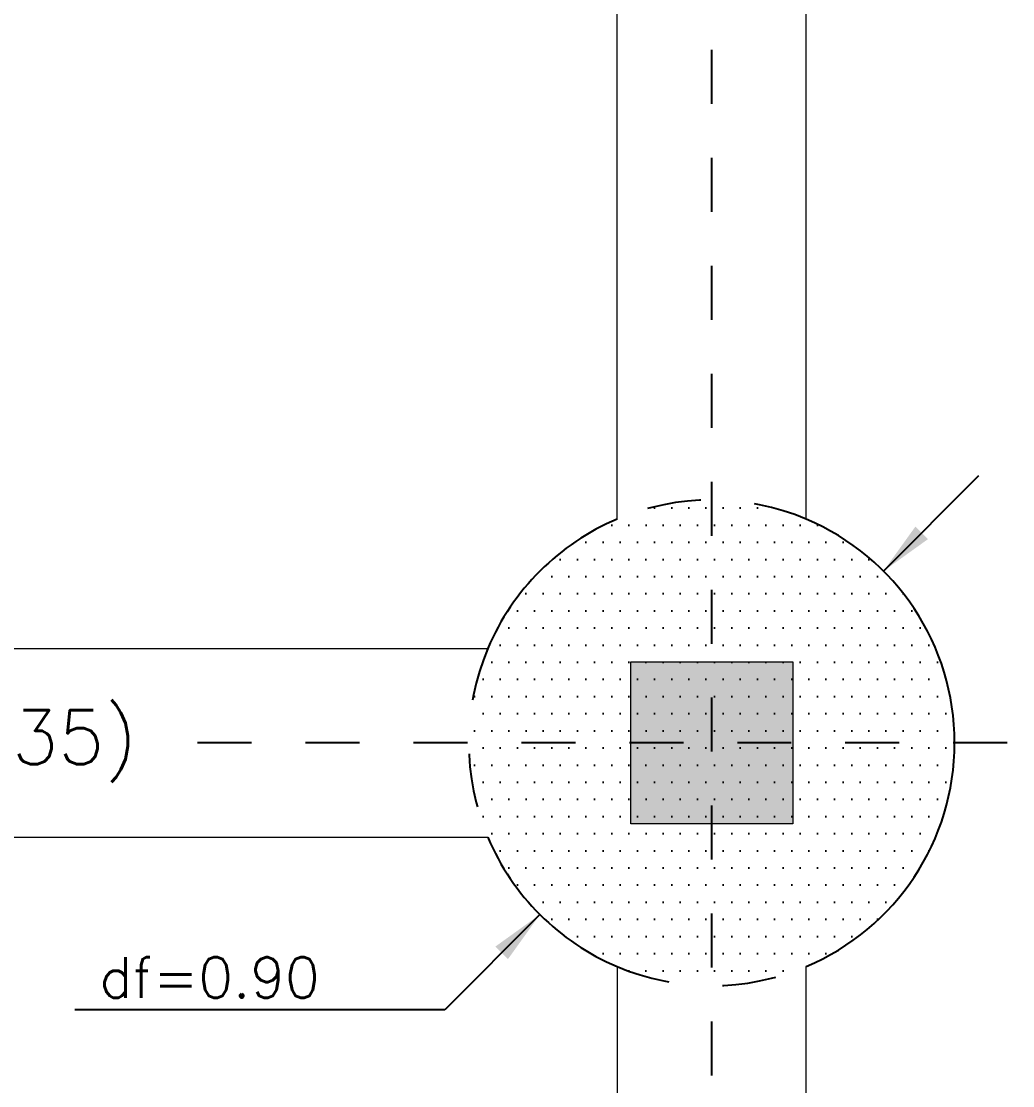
# Model space of a CAD drawing. Header units: millimetres. Extents: x -0.7 to 82.3, y -14.8 to 42.8.
# Drawn here: x 32.439 to 34.275, y 16.456 to 18.427 of the extents above; entities that cross this region are included whole.
import ezdxf
from ezdxf.enums import TextEntityAlignment as Align

# ---------------------------------------------------------------- set-up
doc = ezdxf.new("R2010")
doc.units = ezdxf.units.MM
doc.header["$LTSCALE"] = 0.01
doc.linetypes.add('DASHDOT', pattern=[1, 0.5, -0.25, 0, -0.25])
doc.linetypes.add('DASHED2', pattern=[0.375, 0.25, -0.125])
doc.layers.add('FC_COLUMNAS', color=5, linetype='Continuous', lineweight=15)
doc.layers.add('FC_VIGAS', color=2, linetype='Continuous', lineweight=0)
for name, color, linetype in [('FC_COTAS', 1, 'Continuous'), ('FC_EJES', 1, 'DASHDOT'), ('FC_HATCH 252', 252, 'Continuous'), ('FC_HATCH COLUMNAS', 253, 'Continuous'), ('FC_PILAS', 5, 'Continuous'), ('FC_PROYECCION', 6, 'DASHED2'), ('FC_R-80', 11, 'Continuous'), ('FC_REVISION', 32, 'Continuous')]:
    doc.layers.add(name, color=color, linetype=linetype)
doc.styles.add('FC_TEXT', font='romans.shx', dxfattribs={"height": 0.002})
doc.styles.add('FC_TEXT1', font='romans.shx')
doc.dimstyles.new('FC_COTAS EJES', dxfattribs={"dimtxt": 0.002, "dimasz": 0.0015, "dimexe": 0, "dimexo": 0, "dimgap": 0.001, "dimtad": 1, "dimtih": 1, "dimtoh": 1, "dimzin": 0, "dimdsep": 46, "dimtxsty": 'FC_TEXT1', "dimblk": 'DOT', "dimcen": 0.09, "dimclrd": 256, "dimclre": 256, "dimclrt": 256, "dimadec": 0, "dimazin": 0, "dimtfac": 1, "dimtix": 1, "dimtmove": 2, "dimatfit": 3, "dimfxl": 1.002, "dimtolj": 1, "dimtzin": 0, "dimlwd": -1, "dimarcsym": 0})

# ---------------------------------------------------------------- blocks, each defined once
blk = doc.blocks.new('_Dot')
at = {"color": 0, "linetype": 'ByBlock', "lineweight": -2}
blk.add_line((-0.5, 0), (-1, 0), dxfattribs=at)
at = {"color": 0, "linetype": 'ByBlock', "const_width": 0.5}
blk.add_lwpolyline([(-0.25, 0, 1), (0.25, 0, 1)], format="xyb", close=True, dxfattribs=at)
blk = doc.blocks.new('FC_B_Ejes 2 E-1')
at = {"layer": 'FC_EJES', "ltscale": 0.6}
for points in [[(5.05, -17.1863), (5.05, 1.3092)], [(8.1975, -12.57), (-1.2, -12.57)]]:
    blk.add_lwpolyline(points, dxfattribs=at)
blk = doc.blocks.new('FC_B_Columnas 1 E-1')
at = {"layer": 'FC_HATCH COLUMNAS', "ltscale": 0.6}
h = blk.add_hatch(color=256, dxfattribs=at)
h.dxf.hatch_style = 1
h.paths.add_polyline_path([(0.3, 0), (0, 0), (0, -0.3), (0.3, -0.3)])
h.paths.add_polyline_path([(6.55, -0.3657), (6.55, -0.6657), (6.85, -0.6657), (6.85, -0.3657)])
h.paths.add_polyline_path([(0, -4.47), (0, -4.77), (0.4, -4.77), (0.4, -4.47)])
h.paths.add_polyline_path([(6.85, -4.47), (6.45, -4.47), (6.45, -4.77), (6.85, -4.77)])
h.paths.add_polyline_path([(0, -8.82), (0.3, -8.82), (0.3, -8.52), (0, -8.52)])
h.paths.add_polyline_path([(4.85, -8.52), (4.55, -8.52), (4.55, -8.82), (4.85, -8.82)])
h.paths.add_polyline_path([(0.3, -12.57), (0, -12.57), (0, -12.87), (0.3, -12.87)])
h.paths.add_polyline_path([(4.55, -12.57), (4.55, -12.87), (4.85, -12.87), (4.85, -12.57)])
h.paths.add_polyline_path([(0.3, -16.53), (0, -16.53), (0, -16.83), (0.3, -16.83)])
h.paths.add_polyline_path([(4.55, -16.83), (4.85, -16.83), (4.85, -16.53), (4.55, -16.53)])
at = {"layer": 'FC_COLUMNAS', "ltscale": 0.6}
blk.add_lwpolyline([(4.85, -12.87), (4.55, -12.87), (4.55, -12.57), (4.85, -12.57)], close=True, dxfattribs=at)
blk = doc.blocks.new('*U339')
at = {"layer": 'FC_R-80', "ltscale": 0.6, "style": 'FC_TEXT1'}
blk.add_attdef('DC=X.XX', text='', height=0.0015, dxfattribs=at).set_placement((0.023588, -0.009892), align=Align.BOTTOM_RIGHT)
at = {"layer": 'FC_COTAS'}
for points in [[(-0.006364, 0.006364), (-0.009899, 0.009899)], [(0.006364, -0.006364), (0.009892, -0.009892), (0.023588, -0.009892)]]:
    blk.add_leader(points, dimstyle='FC_COTAS EJES', override={"dimscale": 1, "dimasz": 0.002, "dimgap": 0.001, "dimtad": 0}, dxfattribs=at)

msp = doc.modelspace()

# ---------------------------------------------------------------- hatches: boundary and pattern name
at = {"layer": 'FC_HATCH 252', "ltscale": 1.5}
h = msp.add_hatch(dxfattribs=at)
h.set_pattern_fill('DOTS', color=256, scale=0.02)
h.set_pattern_definition([(0, (-24.1413, -1e-09), (0.015875, 0.03175), [0, -0.03175])])
edge = h.paths.add_edge_path()
edge.add_arc((33.7178, 17.0908), 0.45, 0, 360)

# ---------------------------------------------------------------- linework, layer by layer
at = {"layer": 'FC_PILAS', "ltscale": 0.6}
for start, end in [(112.8854, 157.1146), (292.8854, 67.1146), (202.8854, 247.1146)]:
    msp.add_arc((33.7178, 17.0908), 0.45, start, end, dxfattribs=at)
at = {"layer": 'FC_PROYECCION', "ltscale": 0.6}
for start, end in [(67.1146, 112.8854), (157.1146, 202.8854), (247.1146, 292.8854)]:
    msp.add_arc((33.7178, 17.0908), 0.45, start, end, dxfattribs=at)
at = {"layer": 'FC_VIGAS', "ltscale": 0.6}
for points in [[(33.2935, 20.9908), (30.6828, 20.9908), (30.6828, 17.2658), (33.3032, 17.2658)], [(33.5428, 17.5054), (33.5428, 20.7262)], [(33.8928, 17.5054), (33.8928, 20.7262)], [(33.3146, 13.3308), (30.6828, 13.3308), (30.6828, 16.9158), (33.3032, 16.9158)], [(33.5428, 16.6762), (33.5428, 13.5454)], [(33.8928, 13.5454), (33.8928, 16.6762)]]:
    msp.add_lwpolyline(points, dxfattribs=at)

# ---------------------------------------------------------------- block references
at = {"layer": 'FC_COTAS', "ltscale": 0.6}
ref = msp.add_blockref('*U339', (33.7178, 17.0908), dxfattribs=dict(at, xscale=-50, yscale=50, zscale=50))
ref.add_attrib('DC=X.XX', 'df=0.90', dxfattribs={"layer": 'FC_R-80', "ltscale": 0.6, "height": 0.075, "style": 'FC_TEXT1'}).set_placement((32.9919, 16.5962), align=Align.BOTTOM_RIGHT)
at = {"layer": 'FC_EJES'}
msp.add_blockref('FC_B_Ejes 2 E-1', (28.6678, 29.6608), dxfattribs=at)

# ---------------------------------------------------------------- next in the draw order: texts
at = {"layer": 'FC_R-80', "insert": (32.1754, 17.0845), "char_height": 0.1, "width": 1.067667, "attachment_point": 5, "style": 'FC_TEXT', "bg_fill": 3, "box_fill_scale": 1, "bg_fill_color": 256, "bg_fill_transparency": 0}
msp.add_mtext('VF-4 (35x35)', dxfattribs=at)

# ---------------------------------------------------------------- next in the draw order: block references
at = {"layer": 'FC_REVISION'}
msp.add_blockref('FC_B_Columnas 1 E-1', (29.0178, 29.8108), dxfattribs=at)

doc.saveas('drawing.dxf')
